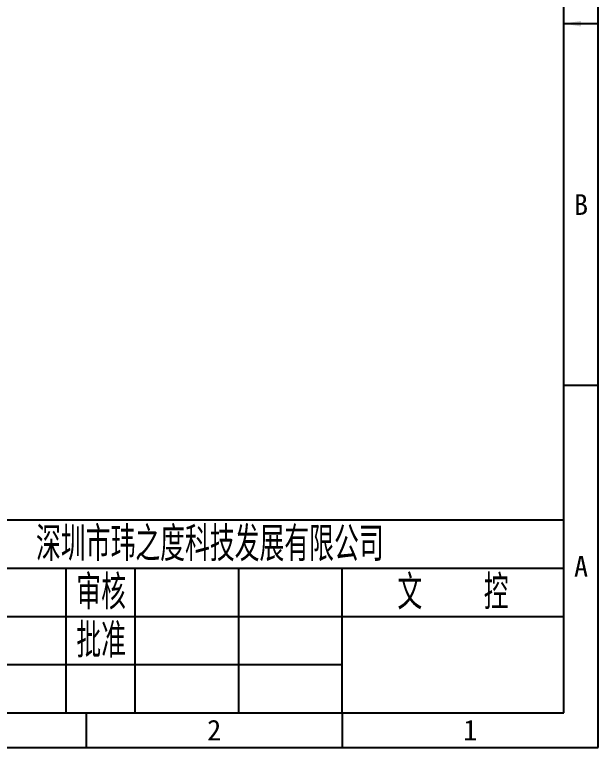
# Model space of a CAD drawing. Header units: millimetres. Extents: x 547 to 2149, y 622 to 1790.
# Drawn here: x 1085.1 to 1169.7, y 622.4 to 728.7 of the extents above; entities that cross this region are included whole.
import ezdxf

# ---------------------------------------------------------------- set-up
doc = ezdxf.new("R2010")
doc.units = ezdxf.units.MM
doc.layers.add('仅图框使用', color=7, linetype='Continuous')
doc.styles.get("Standard").update_dxf_attribs({"font": 'txt', "bigfont": 'gbcbig.shx'})
doc.dimstyles.new('ISO-25', dxfattribs={"dimtxt": 2.5, "dimasz": 2.5, "dimexe": 1.25, "dimexo": 0.625, "dimtad": 1, "dimtxsty": 'Standard', "dimcen": 2.5, "dimadec": 0, "dimazin": 0, "dimtfac": 1, "dimtmove": 0, "dimatfit": 3, "dimfxl": 0, "dimarcsym": 0})

msp = doc.modelspace()

# ---------------------------------------------------------------- linework, layer by layer
at = {"layer": '仅图框使用'}
for p, q in [((1169.71, 622.38), (1169.71, 832.38)), ((1164.71, 627.38), (1164.71, 827.38)), ((1169.71, 674.88), (1164.71, 674.88)), ((969.59, 655.38), (1164.71, 655.38)), ((969.59, 648.38), (1164.71, 648.38)), ((1092.59, 627.38), (1092.59, 648.38)), ((1102.59, 627.38), (1102.59, 648.38)), ((1117.59, 627.38), (1117.59, 648.38)), ((1132.59, 627.38), (1132.59, 648.38)), ((969.59, 641.38), (1164.71, 641.38)), ((969.59, 634.38), (1132.59, 634.38)), ((877.71, 627.38), (1164.71, 627.38)), ((1095.46, 627.38), (1095.46, 622.38)), ((1132.59, 627.38), (1132.59, 622.38)), ((872.71, 622.38), (1169.71, 622.38))]:
    msp.add_line(p, q, dxfattribs=at)

# ---------------------------------------------------------------- texts
at = {"layer": '仅图框使用', "attachment_point": 5}
for s, insert, char_height, width in [('{\\fSimSun|b0|i0|c134|p2;B}', (1167.21, 701.13), 3, 5), ('{\\fSimSun|b0|i0|c134|p2;A}', (1167.21, 648.63), 3, 5), ('审核', (1097.64, 644.88), 5, 10.1092), ('文  控', (1148.65, 644.88), 5, 32.125), ('批准', (1097.64, 637.88), 5, 10.1092), ('{\\fSimSun|b0|i0|c134|p2;2}', (1114.03, 624.88), 3, 37.125), ('{\\fSimSun|b0|i0|c134|p2;1}', (1151.15, 624.88), 3, 37.125)]:
    msp.add_mtext(s, dxfattribs=dict(at, insert=insert, char_height=char_height, width=width))
at = {"layer": '仅图框使用', "color": 4, "insert": (1113.4, 651.88), "char_height": 5, "width": 102.6342, "attachment_point": 5}
msp.add_mtext('深圳市玮之度科技发展有限公司', dxfattribs=at)

# ---------------------------------------------------------------- leaders
at = {"layer": '仅图框使用'}
msp.add_leader([(1164.71, 727.38), (1169.71, 727.38)], dimstyle='ISO-25', override={"dimgap": 0.625, "dimtad": 0}, dxfattribs=at)

doc.saveas('drawing.dxf')
